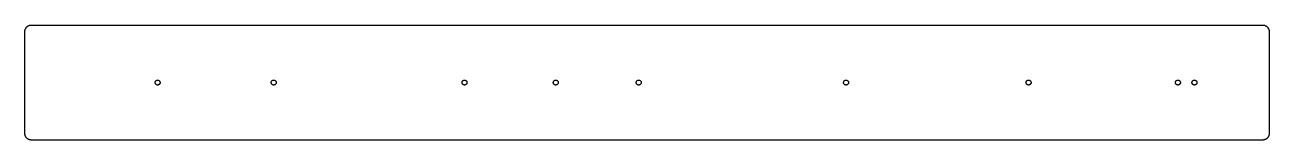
# Model space of a CAD drawing. Extents: x -749 to 751, y -83 to 55.
import ezdxf

# ---------------------------------------------------------------- set-up
doc = ezdxf.new("R2010")
doc.units = 0
doc.layers.add('layer_1', color=250, linetype='CONTINUOUS')

msp = doc.modelspace()

# ---------------------------------------------------------------- linework, layer by layer
at = {"layer": 'layer_1'}
for points in [[(-741.4, 55.1), (743.1, 55.1), (743.5, 55.1), (743.9, 55.1), (744.2, 55), (744.6, 55), (745, 54.9), (745.4, 54.8), (745.7, 54.6), (746.1, 54.5), (746.4, 54.3), (746.8, 54.2), (747.1, 54), (747.4, 53.8), (747.7, 53.6), (748, 53.3), (748.3, 53.1), (748.5, 52.8), (748.8, 52.6), (749, 52.3), (749.3, 52), (749.5, 51.7), (749.7, 51.4), (749.9, 51), (750, 50.7), (750.2, 50.4), (750.3, 50), (750.5, 49.7), (750.6, 49.3), (750.7, 48.9), (750.7, 48.5), (750.8, 48.1), (750.8, 47.8), (750.8, 47.4), (750.8, -75.1), (750.8, -75.5), (750.8, -75.9), (750.7, -76.3), (750.7, -76.7), (750.6, -77.1), (750.5, -77.4), (750.3, -77.8), (750.2, -78.2), (750, -78.5), (749.9, -78.8), (749.7, -79.2), (749.5, -79.5), (749.3, -79.8), (749, -80.1), (748.8, -80.3), (748.5, -80.6), (748.3, -80.9), (748, -81.1), (747.7, -81.3), (747.4, -81.6), (747.1, -81.8), (746.8, -82), (746.4, -82.1), (746.1, -82.3), (745.7, -82.4), (745.4, -82.5), (745, -82.6), (744.6, -82.7), (744.2, -82.8), (743.9, -82.9), (743.5, -82.9), (743.1, -82.9), (-741.4, -82.9), (-741.8, -82.9), (-742.2, -82.9), (-742.6, -82.8), (-743, -82.7), (-743.4, -82.6), (-743.7, -82.5), (-744.1, -82.4), (-744.4, -82.3), (-744.8, -82.1), (-745.1, -82), (-745.4, -81.8), (-745.8, -81.6), (-746.1, -81.3), (-746.4, -81.1), (-746.6, -80.9), (-746.9, -80.6), (-747.2, -80.3), (-747.4, -80.1), (-747.6, -79.8), (-747.9, -79.5), (-748.1, -79.2), (-748.2, -78.8), (-748.4, -78.5), (-748.6, -78.2), (-748.7, -77.8), (-748.8, -77.4), (-748.9, -77.1), (-749, -76.7), (-749.1, -76.3), (-749.1, -75.9), (-749.2, -75.5), (-749.2, -75.1), (-749.2, 47.4), (-749.2, 47.8), (-749.1, 48.1), (-749.1, 48.5), (-749, 48.9), (-748.9, 49.3), (-748.8, 49.7), (-748.7, 50), (-748.6, 50.4), (-748.4, 50.7), (-748.2, 51), (-748.1, 51.4), (-747.9, 51.7), (-747.6, 52), (-747.4, 52.3), (-747.2, 52.6), (-746.9, 52.8), (-746.6, 53.1), (-746.4, 53.3), (-746.1, 53.6), (-745.8, 53.8), (-745.4, 54), (-745.1, 54.2), (-744.8, 54.3), (-744.4, 54.5), (-744.1, 54.6), (-743.7, 54.8), (-743.4, 54.9), (-743, 55), (-742.6, 55), (-742.2, 55.1), (-741.8, 55.1), (-741.4, 55.1)], [(-589.2, -10.9), (-588.9, -10.9), (-588.6, -11), (-588.3, -11), (-588, -11.1), (-587.8, -11.3), (-587.5, -11.4), (-587.3, -11.6), (-587.1, -11.8), (-586.9, -12), (-586.7, -12.2), (-586.5, -12.5), (-586.4, -12.7), (-586.3, -13), (-586.2, -13.3), (-586.2, -13.6), (-586.2, -13.9), (-586.2, -14.2), (-586.2, -14.5), (-586.3, -14.8), (-586.4, -15.1), (-586.5, -15.3), (-586.7, -15.6), (-586.9, -15.8), (-587.1, -16), (-587.3, -16.2), (-587.5, -16.4), (-587.8, -16.5), (-588, -16.7), (-588.3, -16.8), (-588.6, -16.8), (-588.9, -16.9), (-589.2, -16.9), (-589.5, -16.9), (-589.8, -16.8), (-590.1, -16.8), (-590.4, -16.7), (-590.6, -16.5), (-590.9, -16.4), (-591.1, -16.2), (-591.3, -16), (-591.5, -15.8), (-591.7, -15.6), (-591.8, -15.3), (-591.9, -15.1), (-592, -14.8), (-592.1, -14.5), (-592.2, -14.2), (-592.2, -13.9), (-592.2, -13.6), (-592.1, -13.3), (-592, -13), (-591.9, -12.7), (-591.8, -12.5), (-591.7, -12.2), (-591.5, -12), (-591.3, -11.8), (-591.1, -11.6), (-590.9, -11.4), (-590.6, -11.3), (-590.4, -11.1), (-590.1, -11), (-589.8, -11), (-589.5, -10.9), (-589.2, -10.9)], [(-449.2, -10.9), (-448.9, -10.9), (-448.6, -11), (-448.3, -11), (-448, -11.1), (-447.8, -11.3), (-447.5, -11.4), (-447.3, -11.6), (-447.1, -11.8), (-446.9, -12), (-446.7, -12.2), (-446.5, -12.5), (-446.4, -12.7), (-446.3, -13), (-446.2, -13.3), (-446.2, -13.6), (-446.2, -13.9), (-446.2, -14.2), (-446.2, -14.5), (-446.3, -14.8), (-446.4, -15.1), (-446.5, -15.3), (-446.7, -15.6), (-446.9, -15.8), (-447.1, -16), (-447.3, -16.2), (-447.5, -16.4), (-447.8, -16.5), (-448, -16.7), (-448.3, -16.8), (-448.6, -16.8), (-448.9, -16.9), (-449.2, -16.9), (-449.5, -16.9), (-449.8, -16.8), (-450.1, -16.8), (-450.4, -16.7), (-450.6, -16.5), (-450.9, -16.4), (-451.1, -16.2), (-451.3, -16), (-451.5, -15.8), (-451.7, -15.6), (-451.8, -15.3), (-451.9, -15.1), (-452, -14.8), (-452.1, -14.5), (-452.2, -14.2), (-452.2, -13.9), (-452.2, -13.6), (-452.1, -13.3), (-452, -13), (-451.9, -12.7), (-451.8, -12.5), (-451.7, -12.2), (-451.5, -12), (-451.3, -11.8), (-451.1, -11.6), (-450.9, -11.4), (-450.6, -11.3), (-450.4, -11.1), (-450.1, -11), (-449.8, -11), (-449.5, -10.9), (-449.2, -10.9)], [(-219.2, -10.9), (-218.9, -10.9), (-218.6, -11), (-218.3, -11), (-218, -11.1), (-217.8, -11.3), (-217.5, -11.4), (-217.3, -11.6), (-217.1, -11.8), (-216.9, -12), (-216.7, -12.2), (-216.5, -12.5), (-216.4, -12.7), (-216.3, -13), (-216.2, -13.3), (-216.2, -13.6), (-216.2, -13.9), (-216.2, -14.2), (-216.2, -14.5), (-216.3, -14.8), (-216.4, -15.1), (-216.5, -15.3), (-216.7, -15.6), (-216.9, -15.8), (-217.1, -16), (-217.3, -16.2), (-217.5, -16.4), (-217.8, -16.5), (-218, -16.7), (-218.3, -16.8), (-218.6, -16.8), (-218.9, -16.9), (-219.2, -16.9), (-219.5, -16.9), (-219.8, -16.8), (-220.1, -16.8), (-220.4, -16.7), (-220.6, -16.5), (-220.9, -16.4), (-221.1, -16.2), (-221.3, -16), (-221.5, -15.8), (-221.7, -15.6), (-221.8, -15.3), (-221.9, -15.1), (-222, -14.8), (-222.1, -14.5), (-222.2, -14.2), (-222.2, -13.9), (-222.2, -13.6), (-222.1, -13.3), (-222, -13), (-221.9, -12.7), (-221.8, -12.5), (-221.7, -12.2), (-221.5, -12), (-221.3, -11.8), (-221.1, -11.6), (-220.9, -11.4), (-220.6, -11.3), (-220.4, -11.1), (-220.1, -11), (-219.8, -11), (-219.5, -10.9), (-219.2, -10.9)], [(-109.2, -10.9), (-108.9, -10.9), (-108.6, -11), (-108.3, -11), (-108, -11.1), (-107.8, -11.3), (-107.5, -11.4), (-107.3, -11.6), (-107.1, -11.8), (-106.9, -12), (-106.7, -12.2), (-106.5, -12.5), (-106.4, -12.7), (-106.3, -13), (-106.2, -13.3), (-106.2, -13.6), (-106.2, -13.9), (-106.2, -14.2), (-106.2, -14.5), (-106.3, -14.8), (-106.4, -15.1), (-106.5, -15.3), (-106.7, -15.6), (-106.9, -15.8), (-107.1, -16), (-107.3, -16.2), (-107.5, -16.4), (-107.8, -16.5), (-108, -16.7), (-108.3, -16.8), (-108.6, -16.8), (-108.9, -16.9), (-109.2, -16.9), (-109.5, -16.9), (-109.8, -16.8), (-110.1, -16.8), (-110.4, -16.7), (-110.6, -16.5), (-110.9, -16.4), (-111.1, -16.2), (-111.3, -16), (-111.5, -15.8), (-111.7, -15.6), (-111.8, -15.3), (-111.9, -15.1), (-112, -14.8), (-112.1, -14.5), (-112.2, -14.2), (-112.2, -13.9), (-112.2, -13.6), (-112.1, -13.3), (-112, -13), (-111.9, -12.7), (-111.8, -12.5), (-111.7, -12.2), (-111.5, -12), (-111.3, -11.8), (-111.1, -11.6), (-110.9, -11.4), (-110.6, -11.3), (-110.4, -11.1), (-110.1, -11), (-109.8, -11), (-109.5, -10.9), (-109.2, -10.9)], [(-9.2, -10.9), (-8.9, -10.9), (-8.6, -11), (-8.3, -11), (-8, -11.1), (-7.8, -11.3), (-7.5, -11.4), (-7.3, -11.6), (-7.1, -11.8), (-6.9, -12), (-6.7, -12.2), (-6.5, -12.5), (-6.4, -12.7), (-6.3, -13), (-6.2, -13.3), (-6.2, -13.6), (-6.2, -13.9), (-6.2, -14.2), (-6.2, -14.5), (-6.3, -14.8), (-6.4, -15.1), (-6.5, -15.3), (-6.7, -15.6), (-6.9, -15.8), (-7.1, -16), (-7.3, -16.2), (-7.5, -16.4), (-7.8, -16.5), (-8, -16.7), (-8.3, -16.8), (-8.6, -16.8), (-8.9, -16.9), (-9.2, -16.9), (-9.5, -16.9), (-9.8, -16.8), (-10.1, -16.8), (-10.4, -16.7), (-10.6, -16.5), (-10.9, -16.4), (-11.1, -16.2), (-11.3, -16), (-11.5, -15.8), (-11.7, -15.6), (-11.8, -15.3), (-11.9, -15.1), (-12, -14.8), (-12.1, -14.5), (-12.2, -14.2), (-12.2, -13.9), (-12.2, -13.6), (-12.1, -13.3), (-12, -13), (-11.9, -12.7), (-11.8, -12.5), (-11.7, -12.2), (-11.5, -12), (-11.3, -11.8), (-11.1, -11.6), (-10.9, -11.4), (-10.6, -11.3), (-10.4, -11.1), (-10.1, -11), (-9.8, -11), (-9.5, -10.9), (-9.2, -10.9)], [(240.8, -10.9), (241.1, -10.9), (241.4, -11), (241.7, -11), (242, -11.1), (242.2, -11.3), (242.5, -11.4), (242.7, -11.6), (242.9, -11.8), (243.1, -12), (243.3, -12.2), (243.5, -12.5), (243.6, -12.7), (243.7, -13), (243.8, -13.3), (243.8, -13.6), (243.8, -13.9), (243.8, -14.2), (243.8, -14.5), (243.7, -14.8), (243.6, -15.1), (243.5, -15.3), (243.3, -15.6), (243.1, -15.8), (242.9, -16), (242.7, -16.2), (242.5, -16.4), (242.2, -16.5), (242, -16.7), (241.7, -16.8), (241.4, -16.8), (241.1, -16.9), (240.8, -16.9), (240.5, -16.9), (240.2, -16.8), (239.9, -16.8), (239.6, -16.7), (239.4, -16.5), (239.1, -16.4), (238.9, -16.2), (238.7, -16), (238.5, -15.8), (238.3, -15.6), (238.2, -15.3), (238.1, -15.1), (238, -14.8), (237.9, -14.5), (237.8, -14.2), (237.8, -13.9), (237.8, -13.6), (237.9, -13.3), (238, -13), (238.1, -12.7), (238.2, -12.5), (238.3, -12.2), (238.5, -12), (238.7, -11.8), (238.9, -11.6), (239.1, -11.4), (239.4, -11.3), (239.6, -11.1), (239.9, -11), (240.2, -11), (240.5, -10.9), (240.8, -10.9)], [(460.8, -10.9), (461.1, -10.9), (461.4, -11), (461.7, -11), (462, -11.1), (462.2, -11.3), (462.5, -11.4), (462.7, -11.6), (462.9, -11.8), (463.1, -12), (463.3, -12.2), (463.5, -12.5), (463.6, -12.7), (463.7, -13), (463.8, -13.3), (463.8, -13.6), (463.8, -13.9), (463.8, -14.2), (463.8, -14.5), (463.7, -14.8), (463.6, -15.1), (463.5, -15.3), (463.3, -15.6), (463.1, -15.8), (462.9, -16), (462.7, -16.2), (462.5, -16.4), (462.2, -16.5), (462, -16.7), (461.7, -16.8), (461.4, -16.8), (461.1, -16.9), (460.8, -16.9), (460.5, -16.9), (460.2, -16.8), (459.9, -16.8), (459.6, -16.7), (459.4, -16.5), (459.1, -16.4), (458.9, -16.2), (458.7, -16), (458.5, -15.8), (458.3, -15.6), (458.2, -15.3), (458.1, -15.1), (458, -14.8), (457.9, -14.5), (457.8, -14.2), (457.8, -13.9), (457.8, -13.6), (457.9, -13.3), (458, -13), (458.1, -12.7), (458.2, -12.5), (458.3, -12.2), (458.5, -12), (458.7, -11.8), (458.9, -11.6), (459.1, -11.4), (459.4, -11.3), (459.6, -11.1), (459.9, -11), (460.2, -11), (460.5, -10.9), (460.8, -10.9)], [(640.8, -10.9), (641.1, -10.9), (641.4, -11), (641.7, -11), (642, -11.1), (642.2, -11.3), (642.5, -11.4), (642.7, -11.6), (642.9, -11.8), (643.1, -12), (643.3, -12.2), (643.5, -12.5), (643.6, -12.7), (643.7, -13), (643.8, -13.3), (643.8, -13.6), (643.8, -13.9), (643.8, -14.2), (643.8, -14.5), (643.7, -14.8), (643.6, -15.1), (643.5, -15.3), (643.3, -15.6), (643.1, -15.8), (642.9, -16), (642.7, -16.2), (642.5, -16.4), (642.2, -16.5), (642, -16.7), (641.7, -16.8), (641.4, -16.8), (641.1, -16.9), (640.8, -16.9), (640.5, -16.9), (640.2, -16.8), (639.9, -16.8), (639.6, -16.7), (639.4, -16.5), (639.1, -16.4), (638.9, -16.2), (638.7, -16), (638.5, -15.8), (638.3, -15.6), (638.2, -15.3), (638.1, -15.1), (638, -14.8), (637.9, -14.5), (637.8, -14.2), (637.8, -13.9), (637.8, -13.6), (637.9, -13.3), (638, -13), (638.1, -12.7), (638.2, -12.5), (638.3, -12.2), (638.5, -12), (638.7, -11.8), (638.9, -11.6), (639.1, -11.4), (639.4, -11.3), (639.6, -11.1), (639.9, -11), (640.2, -11), (640.5, -10.9), (640.8, -10.9)], [(660.8, -10.9), (661.1, -10.9), (661.4, -11), (661.7, -11), (662, -11.1), (662.2, -11.3), (662.5, -11.4), (662.7, -11.6), (662.9, -11.8), (663.1, -12), (663.3, -12.2), (663.5, -12.5), (663.6, -12.7), (663.7, -13), (663.8, -13.3), (663.8, -13.6), (663.8, -13.9), (663.8, -14.2), (663.8, -14.5), (663.7, -14.8), (663.6, -15.1), (663.5, -15.3), (663.3, -15.6), (663.1, -15.8), (662.9, -16), (662.7, -16.2), (662.5, -16.4), (662.2, -16.5), (662, -16.7), (661.7, -16.8), (661.4, -16.8), (661.1, -16.9), (660.8, -16.9), (660.5, -16.9), (660.2, -16.8), (659.9, -16.8), (659.6, -16.7), (659.4, -16.5), (659.1, -16.4), (658.9, -16.2), (658.7, -16), (658.5, -15.8), (658.3, -15.6), (658.2, -15.3), (658.1, -15.1), (658, -14.8), (657.9, -14.5), (657.8, -14.2), (657.8, -13.9), (657.8, -13.6), (657.9, -13.3), (658, -13), (658.1, -12.7), (658.2, -12.5), (658.3, -12.2), (658.5, -12), (658.7, -11.8), (658.9, -11.6), (659.1, -11.4), (659.4, -11.3), (659.6, -11.1), (659.9, -11), (660.2, -11), (660.5, -10.9), (660.8, -10.9)]]:
    msp.add_lwpolyline(points, close=True, dxfattribs=at)

doc.saveas('drawing.dxf')
